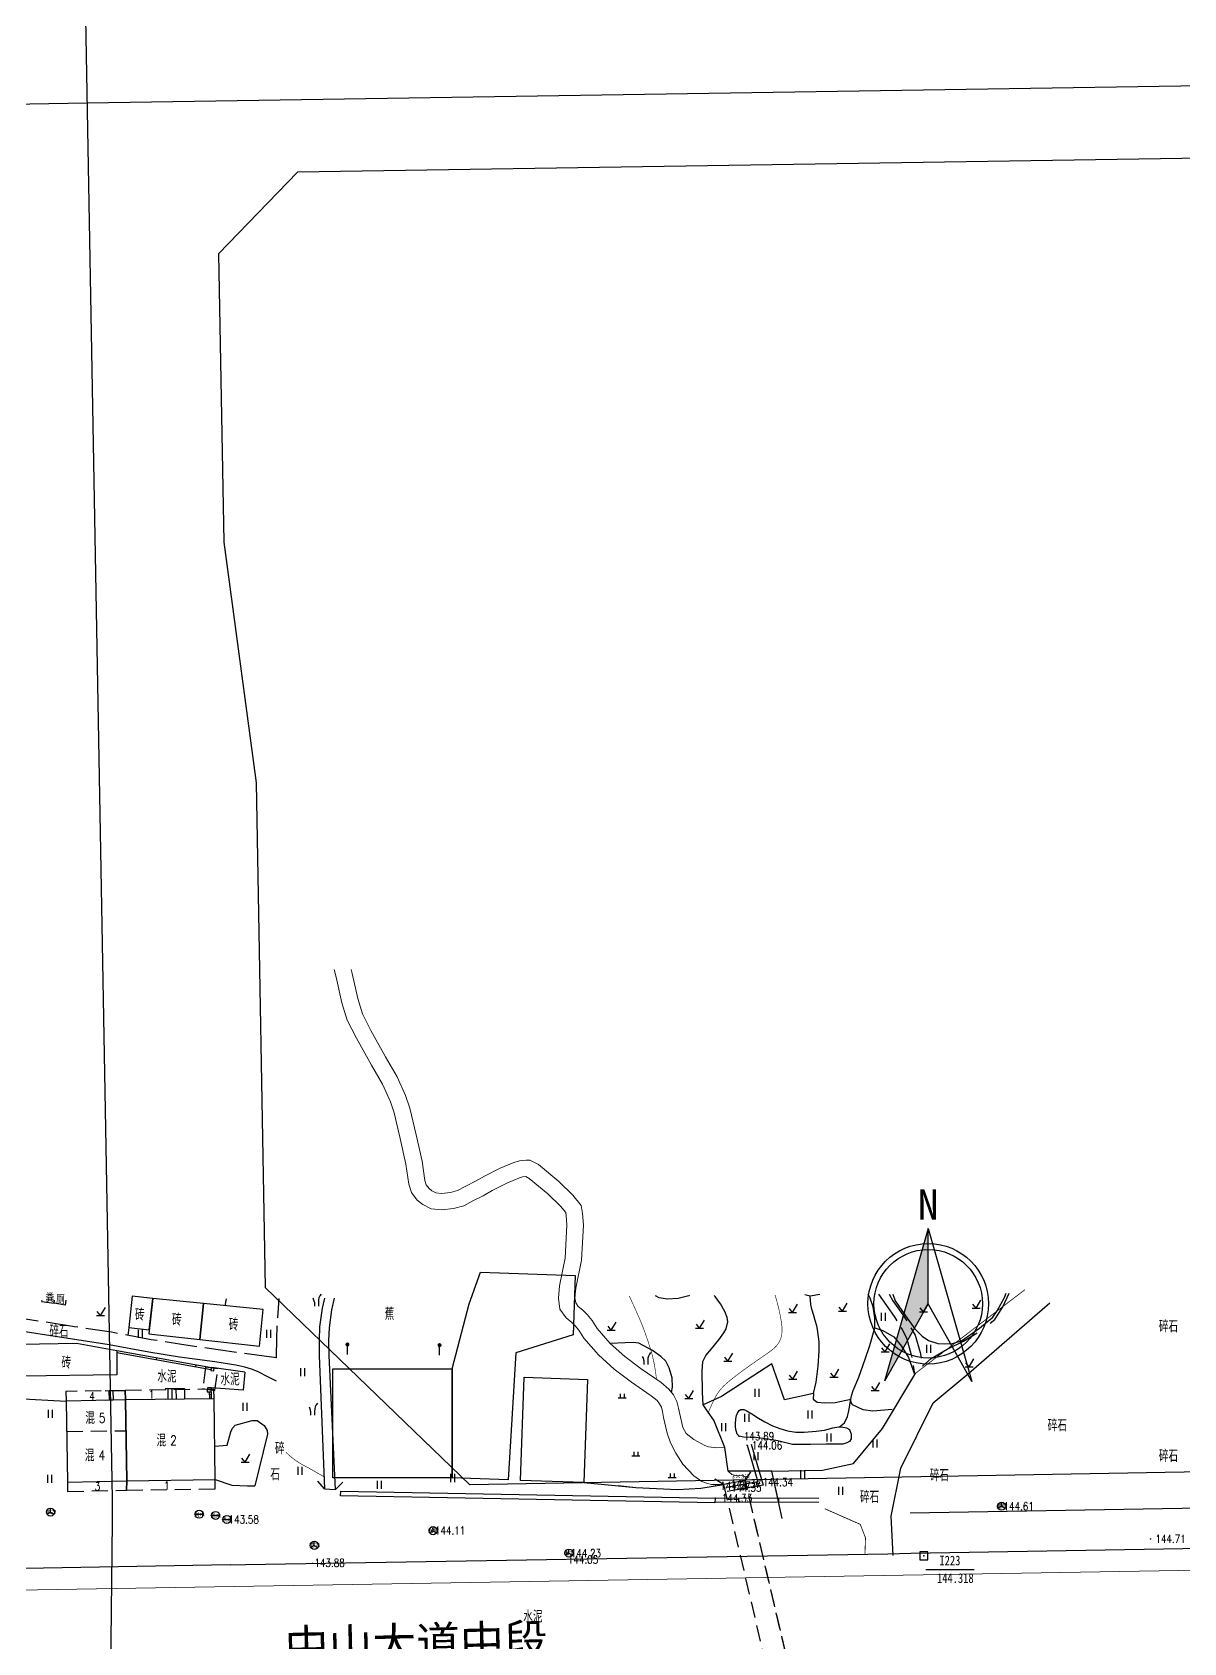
# Model space of a CAD drawing. Extents: x 529262 to 576451, y 2694391 to 2717535.
# Drawn here: x 565180.2 to 565323.6, y 2709668.8 to 2709869.2 of the extents above; entities that cross this region are included whole.
import ezdxf
from ezdxf.enums import TextEntityAlignment as Align
from ezdxf.xclip import XClip

# ---------------------------------------------------------------- set-up
doc = ezdxf.new("R2010")
doc.units = 0
doc.header["$XCLIPFRAME"] = 0
for name, pattern in [('X2', [10, 8, -2]), ('X3', [5, 4, -1]), ('X5', [3, 2, -1])]:
    doc.linetypes.add(name, pattern=pattern)
for name, color, linetype in [('a红线图', 1, 'Continuous'), ('COMPONENT', 8, 'Continuous'), ('DGX', 8, 'Continuous'), ('DLDW', 8, 'Continuous'), ('DLSS', 4, 'Continuous'), ('DMTZ', 8, 'Continuous'), ('GCD', 8, 'Continuous'), ('GXYZ', 8, 'Continuous'), ('JMD', 8, 'Continuous'), ('KZD', 8, 'Continuous'), ('PP-COM', 7, 'Continuous'), ('RD-中线', 40, 'Continuous'), ('RD-红线', 7, 'Continuous'), ('RD-路名', 7, 'Continuous'), ('ZBTZ', 8, 'Continuous'), ('ZJ', 7, 'Continuous'), ('路名', 7, 'Continuous')]:
    doc.layers.add(name, color=color, linetype=linetype)
doc.layers.add('SXSS', color=5, linetype='Continuous', lineweight=0)
doc.styles.add('HZ', font='rs.shx', dxfattribs={"width": 0.8, "bigfont": 'hztxt.shx'})
doc.styles.get("Standard").update_dxf_attribs({"font": '', "height": 2.5, "bigfont": 'smfs.shx'})
doc.styles.add('宋体', font='', dxfattribs={"width": 0.75})
doc.styles.add('等线体', font='simhei.ttf')
doc.styles.add('黑体', font='simhei.ttf')
doc.styles.get('Standard').set_extended_font_data('FangSong_GB2312')
doc.styles.get('宋体').set_extended_font_data('SimSun')
doc.linetypes.add('10421', pattern='A,2,[150,AAA.SHX,S=0.5,R=0,X=0,Y=0.5],1e-11', length=2)
doc.linetypes.add('10422', pattern='A,0.75,[150,AAA.SHX,S=0.5,R=0,X=0,Y=0.5],1.5,[177,AAA.SHX,S=1,R=0,X=0,Y=0.4],0.75', length=3)
doc.linetypes.add('1161', pattern='A,0,[149,AAA.SHX,S=0.15,R=0,X=0,Y=0],-1.6', length=1.6)

# ---------------------------------------------------------------- blocks, each defined once
blk = doc.blocks.new('Compass1')
for p, q in [((0, 12.5), (-7.25, -12.86)), ((0, 0), (0, 12.5)), ((0, 0), (-7.25, -12.86))]:
    blk.add_line(p, q)
at = {"color": 2}
for p, q in [((0, 12.5), (7.26, -12.9)), ((7.26, -12.9), (0, 0))]:
    blk.add_line(p, q, dxfattribs=at)
at = {"color": 3}
blk.add_circle((0, 0), 10, dxfattribs=at)
at = {"color": 2}
blk.add_circle((0, 0), 9, dxfattribs=at)
blk.add_solid([(-7.25, -12.86), (0, 12.5), (0, 0)], dxfattribs=at)
at = {"color": 3}
blk.add_text('N', height=5, dxfattribs=at).set_placement((-0.01, 13.97), align=Align.CENTER)
blk = doc.blocks.new('A$C19FD0107')
at = {"layer": 'RD-中线', "color": 8, "flags": 128}
blk.add_lwpolyline([(-5762.64, 14682.49), (-5762.64, 14832.98, 0.093166), (-5776.29, 14905.6), (-5791.17, 14943.77, -0.089115), (-5804.79, 15013.17), (-5808.36, 15235.17, -0.006763), (-5808.37, 15237.88), (-5807.76, 15293.23, 0.007241), (-5807.77, 15296.13), (-5817.04, 15811.91)], format="xyb", dxfattribs=at)
at = {"layer": 'RD-中线', "color": 8}
blk.add_lwpolyline([(-5541.36, 15473.92), (-5810.89, 15469.75)], dxfattribs=at)
at = {"layer": 'RD-中线', "color": 8, "flags": 128}
blk.add_lwpolyline([(-5810.89, 15469.73), (-5958.71, 15467.19)], dxfattribs=at)
at = {"layer": 'RD-红线', "color": 8, "linetype": 'Continuous'}
blk.add_line((-5793.9, 15415.11), (-5789.87, 15385.18), dxfattribs=at)
at = {"layer": 'RD-红线', "color": 8}
for points in [[(-5559.19, 15464.64), (-5784.71, 15461.15)], [(-5794.55, 15450.98), (-5784.71, 15461.15)], [(-5794.55, 15450.98), (-5793.9, 15415.11)]]:
    blk.add_lwpolyline(points, dxfattribs=at)
at = {"layer": 'RD-红线', "color": 8, "linetype": 'Continuous', "flags": 128}
for points in [[(-5789.87, 15385.18), (-5788.74, 15322.42)], [(-5575.41, 15301.16), (-5633.37, 15300.14), (-5667.36, 15299.55), (-5763.3, 15297.87)]]:
    blk.add_lwpolyline(points, dxfattribs=at)
at = {"layer": 'RD-红线', "color": 8, "linetype": 'Continuous'}
blk.add_lwpolyline([(-5788.74, 15322.42), (-5763.3, 15297.87, 0.41407)], format="xyb", dxfattribs=at)
blk = doc.blocks.new('GC200')
at = {"linetype": 'Continuous', "const_width": 0.2, "flags": 128}
blk.add_lwpolyline([(-0.1, 0, 1), (0.1, 0, 1)], format="xyb", close=True, dxfattribs=at)
blk = doc.blocks.new('gc121')
at = {"color": 8}
for p, q in [((-0.5, -1), (-0.5, 1)), ((0.5, -1), (0.5, 1))]:
    blk.add_line(p, q, dxfattribs=at)
blk = doc.blocks.new('gc246')
at = {"color": 8}
for p, q in [((-0.5, 1), (-0.5, 0)), ((0.5, 1), (0.5, 0))]:
    blk.add_line(p, q, dxfattribs=at)
for centre, radius, start, end in [((-2.94, 0.81), 2.45, 4.3743, 29.0242), ((3.4, 1.11), 2.91, 139.3312, 182.0887)]:
    blk.add_arc(centre, radius, start, end, dxfattribs=at)
blk = doc.blocks.new('gc123')
at = {"color": 8}
for p, q in [((-1, 0), (1, 0)), ((0, 0), (-0.8, 1)), ((0, 0), (1.2, 2))]:
    blk.add_line(p, q, dxfattribs=at)
blk = doc.blocks.new('gc119')
at = {"color": 8}
for p, q in [((-1, 0), (1, 0)), ((-0.5, 1), (-0.5, 0)), ((0.5, 1), (0.5, 0))]:
    blk.add_line(p, q, dxfattribs=at)
blk = doc.blocks.new('gc165')
at = {"color": 8}
blk.add_line((0, 0), (0, 2), dxfattribs=at)
at = {"color": 8, "const_width": 0.5}
blk.add_lwpolyline([(-0.25, 2.5, 1), (0.25, 2.5, 1)], format="xyb", close=True, dxfattribs=at)
blk = doc.blocks.new('gc115')
at = {"color": 8}
blk.add_lwpolyline([(-1, -1), (1, -1), (1, 1), (-1, 1)], close=True, dxfattribs=at)
blk.add_point((0, 0), dxfattribs=at)
blk = doc.blocks.new('gcbj0101')
blk.add_line((-1, 0), (1, 0))
blk.add_circle((0, 0), 1)
blk = doc.blocks.new('gcbj0107')
for q in [(-0.87, -0.5), (0, 1), (0.87, -0.5)]:
    blk.add_line((0, 0), q)
blk.add_circle((0, 0), 1)

msp = doc.modelspace()

# ---------------------------------------------------------------- linework, layer by layer
at = {"layer": 'a红线图', "color": 8, "linetype": 'Continuous', "lineweight": 0, "flags": 128}
msp.add_lwpolyline([(564727.349, 2709667.84), (566620.304, 2709699.43)], dxfattribs=at)
msp.add_lwpolyline([(564727.349, 2709667.84), (566620.304, 2709699.43)], dxfattribs=at)
at = {"layer": 'DGX', "color": 252, "linetype": 'Continuous', "const_width": 0.075, "elevation": 142, "flags": 128}
msp.add_lwpolyline([(565272.704, 2709712.077), (565272.711, 2709712.053), (565272.804, 2709711.734), (565272.893, 2709711.416), (565272.979, 2709711.101), (565273.061, 2709710.788), (565273.139, 2709710.477), (565273.212, 2709710.171), (565273.278, 2709709.869), (565273.339, 2709709.571), (565273.395, 2709709.277), (565273.445, 2709708.988), (565273.489, 2709708.703), (565273.527, 2709708.421), (565273.556, 2709708.149), (565273.572, 2709707.889), (565273.575, 2709707.642), (565273.564, 2709707.409), (565273.541, 2709707.188), (565273.504, 2709706.98), (565273.454, 2709706.784), (565273.392, 2709706.602), (565273.318, 2709706.43), (565273.237, 2709706.267), (565273.148, 2709706.111), (565273.051, 2709705.964), (565272.947, 2709705.825), (565272.835, 2709705.694), (565272.714, 2709705.571), (565272.586, 2709705.456), (565272.449, 2709705.343), (565272.298, 2709705.223), (565272.136, 2709705.098), (565271.961, 2709704.968), (565271.774, 2709704.831), (565271.575, 2709704.689), (565271.364, 2709704.542), (565271.14, 2709704.388), (565270.908, 2709704.23), (565270.672, 2709704.067), (565270.431, 2709703.901), (565270.186, 2709703.73), (565269.937, 2709703.555), (565269.683, 2709703.377), (565269.424, 2709703.194), (565269.162, 2709703.007), (565268.896, 2709702.816), (565268.63, 2709702.621), (565268.364, 2709702.423), (565268.097, 2709702.222), (565267.829, 2709702.017), (565267.56, 2709701.808), (565267.291, 2709701.596), (565267.021, 2709701.38), (565266.76, 2709701.163), (565266.517, 2709700.945), (565266.291, 2709700.728), (565266.084, 2709700.51), (565265.895, 2709700.292), (565265.723, 2709700.074), (565265.57, 2709699.856), (565265.435, 2709699.638), (565265.308, 2709699.413), (565265.18, 2709699.174), (565265.052, 2709698.922), (565264.923, 2709698.656), (565264.793, 2709698.376), (565264.663, 2709698.083), (565264.532, 2709697.776), (565264.4, 2709697.456)], dxfattribs=at)
at = {"layer": 'DGX', "color": 252, "linetype": 'Continuous', "const_width": 0.075, "elevation": 141}
msp.add_lwpolyline([(565257.946, 2709701.573), (565257.886, 2709702.082), (565257.818, 2709702.574), (565257.743, 2709703.049), (565257.661, 2709703.508), (565257.571, 2709703.949), (565257.473, 2709704.373), (565257.369, 2709704.78), (565257.256, 2709705.17), (565257.138, 2709705.551), (565257.016, 2709705.932), (565256.891, 2709706.314), (565256.761, 2709706.696), (565256.628, 2709707.078), (565256.491, 2709707.46), (565256.35, 2709707.842), (565256.205, 2709708.224), (565256.031, 2709708.659), (565255.802, 2709709.198), (565255.519, 2709709.843), (565255.18, 2709710.592), (565254.787, 2709711.447), (565254.555, 2709711.943)], dxfattribs=at)
at = {"layer": 'DGX', "color": 252, "linetype": 'Continuous', "const_width": 0.075, "flags": 128}
msp.add_lwpolyline([(565216.561, 2709689.453), (565216.164, 2709689.686), (565215.786, 2709689.905), (565215.427, 2709690.111), (565215.088, 2709690.303), (565214.767, 2709690.482), (565214.466, 2709690.647), (565214.184, 2709690.799), (565213.92, 2709690.937), (565213.666, 2709691.077), (565213.409, 2709691.233), (565213.15, 2709691.405), (565212.889, 2709691.593), (565212.627, 2709691.798), (565212.362, 2709692.019), (565212.095, 2709692.257), (565211.826, 2709692.51)], dxfattribs=at)
at = {"layer": 'DLDW', "color": 252, "linetype": 'Continuous', "elevation": 142.421, "flags": 128}
msp.add_lwpolyline([(565181.445, 2709711.406), (565181.418, 2709711.249), (565182.978, 2709711.052), (565183.027, 2709711.418)], dxfattribs=at)
at = {"layer": 'DLDW', "color": 252, "linetype": 'Continuous', "flags": 128}
msp.add_lwpolyline([(565184.424, 2709711.428), (565184.343, 2709710.821), (565182.978, 2709711.052), (565183.027, 2709711.418)], dxfattribs=at)
at = {"layer": 'DLSS', "linetype": 'Continuous'}
for p, q in [((565269.005, 2709688.996), (565269.68, 2709690.083)), ((565269.005, 2709688.996), (565269.68, 2709690.083)), ((565269.005, 2709688.996), (565269.68, 2709690.083)), ((565216.62, 2709687.949), (565215.798, 2709688.931)), ((565217.983, 2709687.886), (565218.885, 2709688.793)), ((565266.288, 2709688.486), (565265.2, 2709689.16)), ((565266.288, 2709688.486), (565265.2, 2709689.16)), ((565266.288, 2709688.486), (565265.2, 2709689.16)), ((565269.005, 2709688.996), (565266.288, 2709688.486)), ((565269.005, 2709688.996), (565266.288, 2709688.486)), ((565269.005, 2709688.996), (565266.288, 2709688.486)), ((565216.62, 2709687.949), (565217.983, 2709687.886))]:
    msp.add_line(p, q, dxfattribs=at)
at = {"layer": 'DLSS', "linetype": 'X5'}
for p, q in [((565266.288, 2709688.486), (565280.803, 2709626.683)), ((565266.288, 2709688.486), (565280.803, 2709626.683)), ((565283.56, 2709626.769), (565269.005, 2709688.996)), ((565283.56, 2709626.769), (565269.005, 2709688.996))]:
    msp.add_line(p, q, dxfattribs=at)
at = {"layer": 'DLSS', "linetype": 'X3', "flags": 128}
for points in [[(565285.589, 2709712.171), (565286.557, 2709710.784), (565287.61, 2709709.264), (565288.518, 2709707.777), (565289.064, 2709706.751), (565289.648, 2709704.649), (565290.068, 2709702.242)], [(565286.899, 2709712.181), (565287.377, 2709711.353), (565288.609, 2709709.596), (565289.481, 2709708.249), (565290.125, 2709707.088), (565290.778, 2709704.904), (565291.072, 2709703.222)]]:
    msp.add_lwpolyline(points, dxfattribs=at)
at = {"layer": 'DLSS', "linetype": 'Continuous', "const_width": 0.1, "flags": 128}
for points in [[(565290.21, 2709702.349), (565303.791, 2709712.723)], [(565278.901, 2709685.478), (565283.308, 2709683.538), (565283.961, 2709681.858), (565283.891, 2709679.804)]]:
    msp.add_lwpolyline(points, dxfattribs=at)
at = {"layer": 'DLSS', "linetype": 'X2', "flags": 128}
msp.add_lwpolyline([(565291.072, 2709703.222), (565292.131, 2709704.154), (565294.126, 2709705.318), (565296.157, 2709706.317), (565298.118, 2709707.536), (565300.047, 2709709.024), (565301.051, 2709710.582), (565301.861, 2709712.291)], dxfattribs=at)
at = {"layer": 'DLSS', "linetype": 'X3', "elevation": 143.802, "flags": 128}
for points in [[(565210.634, 2709704.249), (565203.404, 2709705.255), (565198.816, 2709705.908), (565195.034, 2709706.512), (565190.098, 2709707.429), (565185.517, 2709708.122), (565176.292, 2709709.557), (565172.773, 2709710.012), (565169.913, 2709710.099)], [(565210.634, 2709704.249), (565210.634, 2709704.482), (565210.708, 2709706.563), (565210.738, 2709708.298), (565210.994, 2709711.623)]]:
    msp.add_lwpolyline(points, dxfattribs=at)
at = {"layer": 'DLSS', "linetype": 'Continuous', "flags": 128}
for points in [[(565287.424, 2709679.679), (565287.16, 2709684.548), (565288.368, 2709690.511), (565292.372, 2709698.67), (565296.828, 2709702.331), (565306.915, 2709711.097)], [(565204.887, 2709678.505), (565128.137, 2709677.153)]]:
    msp.add_lwpolyline(points, dxfattribs=at)
for points, elevation in [([(565210.634, 2709701.362), (565209.721, 2709701.816), (565208.275, 2709702.552), (565207.536, 2709702.851), (565206.716, 2709703.091), (565205.582, 2709703.346), (565202.966, 2709703.768), (565198.58, 2709704.349), (565194.766, 2709704.959), (565189.836, 2709705.875), (565185.278, 2709706.564), (565176.069, 2709707.996)], 143.802), ([(565289.513, 2709684.971), (565354.795, 2709686.093), (565364.885, 2709686.321)], 144.256), ([(565289.599, 2709679.972), (565354.895, 2709681.094), (565364.998, 2709681.322)], 144.256), ([(565206.771, 2709678.538), (565286.759, 2709679.875)], 143.802)]:
    msp.add_lwpolyline(points, dxfattribs=dict(at, elevation=elevation))
at = {"layer": 'DLSS', "linetype": 'X5', "flags": 128}
msp.add_lwpolyline([(565266.288, 2709688.486), (565280.803, 2709626.683), (565283.56, 2709626.769), (565269.005, 2709688.996)], close=True, dxfattribs=at)
msp.add_lwpolyline([(565266.288, 2709688.486), (565280.803, 2709626.683), (565283.56, 2709626.769), (565269.005, 2709688.996)], close=True, dxfattribs=at)
at = {"layer": 'DMTZ', "linetype": '10421', "flags": 128}
for points in [[(565278.271, 2709712.117), (565277.079, 2709711.93), (565276.408, 2709712.104)], [(565287.646, 2709711.335), (565288.93, 2709709.46), (565290.096, 2709707.848), (565291.026, 2709706.948), (565291.808, 2709706.417), (565292.968, 2709706.051), (565293.823, 2709706.002), (565294.77, 2709706.049), (565295.895, 2709706.355)], [(565280.735, 2709695.656), (565281.343, 2709696.165), (565281.716, 2709696.969), (565281.883, 2709697.66), (565282.131, 2709699.128)]]:
    msp.add_lwpolyline(points, dxfattribs=at)
for points, elevation in [([(565282.131, 2709699.115), (565282.131, 2709699.128), (565282.205, 2709699.517), (565282.412, 2709700.179), (565283.114, 2709701.84), (565283.937, 2709704.107), (565284.504, 2709705.808), (565285.121, 2709708.007), (565285.122, 2709709.251), (565284.925, 2709710.611), (565284.531, 2709711.668), (565284.276, 2709712.161)], 143.552), ([(565216.615, 2709711.665), (565216.354, 2709710.424), (565216.021, 2709708.119), (565215.953, 2709706.448), (565215.974, 2709704.532), (565216.62, 2709687.949)], 141.411), ([(565217.983, 2709687.886), (565217.192, 2709704.562), (565217.171, 2709706.43), (565217.236, 2709708.007), (565217.554, 2709710.211), (565217.862, 2709711.674)], 141.411), ([(565265.095, 2709696.519), (565264.368, 2709697.498), (565263.741, 2709698.427), (565263.677, 2709699.984), (565263.647, 2709702.58), (565263.731, 2709703.806), (565264.104, 2709704.551), (565264.774, 2709705.384), (565265.69, 2709706.49), (565266.321, 2709707.363), (565266.617, 2709707.883), (565266.843, 2709708.749), (565266.742, 2709709.292), (565266.456, 2709710.01), (565265.911, 2709710.984), (565265.235, 2709711.89), (565265.115, 2709712.021)], 141.63)]:
    msp.add_lwpolyline(points, dxfattribs=dict(at, elevation=elevation))
at = {"layer": 'DMTZ', "linetype": '10422', "flags": 128}
for points in [[(565295.895, 2709706.355), (565298.144, 2709707.965), (565299.816, 2709709.309), (565300.361, 2709710.108), (565301.269, 2709711.743), (565301.489, 2709712.288)], [(565272.318, 2709690.152), (565278.622, 2709690.286), (565282.471, 2709691.11), (565286.066, 2709695.466), (565290.206, 2709702.38)], [(565190.289, 2709700.208), (565191.828, 2709700.204), (565191.86, 2709699.016)], [(565198.123, 2709700.433), (565199.178, 2709700.459), (565199.197, 2709699.121)], [(565273.052, 2709686.777), (565272.318, 2709690.152), (565266.863, 2709690.139), (565266.465, 2709693.092), (565265.095, 2709696.519)], [(565273.602, 2709684.25), (565272.318, 2709690.152), (565266.863, 2709690.139), (565266.465, 2709693.092), (565265.095, 2709696.519)]]:
    msp.add_lwpolyline(points, dxfattribs=at)
at = {"layer": 'DMTZ', "linetype": '10422', "elevation": 142.936, "flags": 128}
msp.add_lwpolyline([(565277.501, 2709699.833), (565277.813, 2709701.217), (565278.05, 2709703.229), (565278.181, 2709705.109), (565278.202, 2709706.249), (565277.994, 2709707.782), (565277.903, 2709708.224), (565277.686, 2709708.917), (565277.535, 2709709.502), (565277.28, 2709710.304), (565277.157, 2709710.897), (565277.079, 2709711.93)], dxfattribs=at)
at = {"layer": 'DMTZ', "linetype": '10421', "elevation": 143.885, "flags": 128}
msp.add_lwpolyline([(565268.225, 2709694.494), (565267.988, 2709694.766), (565267.851, 2709695.157), (565267.792, 2709695.631), (565267.781, 2709696.057), (565267.819, 2709696.65), (565267.894, 2709697.065), (565268.014, 2709697.382), (565268.226, 2709697.699), (565268.429, 2709697.822), (565268.593, 2709697.836), (565268.831, 2709697.81), (565269.105, 2709697.701), (565269.813, 2709697.299), (565270.637, 2709696.734), (565271.44, 2709696.298), (565272.371, 2709695.804), (565273.3, 2709695.449), (565274.267, 2709695.183), (565275.274, 2709695.013), (565276.308, 2709695.013), (565277.823, 2709695.15), (565278.858, 2709695.253), (565279.907, 2709695.556), (565280.632, 2709695.661), (565281.12, 2709695.635), (565281.581, 2709695.556), (565281.955, 2709695.338), (565281.955, 2709695.338), (565282.157, 2709694.778), (565282.171, 2709694.179), (565281.95, 2709693.858), (565281.644, 2709693.665), (565281.159, 2709693.501), (565280.581, 2709693.497), (565279.074, 2709693.497), (565277.098, 2709693.471), (565274.884, 2709693.465), (565273.069, 2709693.913), (565271.763, 2709694.154), (565270.312, 2709694.335), (565268.775, 2709694.385)], close=True, dxfattribs=at)
msp.add_lwpolyline([(565268.225, 2709694.494), (565267.988, 2709694.766), (565267.851, 2709695.157), (565267.792, 2709695.631), (565267.781, 2709696.057), (565267.819, 2709696.65), (565267.894, 2709697.065), (565268.014, 2709697.382), (565268.226, 2709697.699), (565268.429, 2709697.822), (565268.593, 2709697.836), (565268.831, 2709697.81), (565269.105, 2709697.701), (565269.813, 2709697.299), (565270.637, 2709696.734), (565271.44, 2709696.298), (565272.371, 2709695.804), (565273.3, 2709695.449), (565274.267, 2709695.183), (565275.274, 2709695.013), (565276.308, 2709695.013), (565277.823, 2709695.15), (565278.858, 2709695.253), (565279.907, 2709695.556), (565280.632, 2709695.661), (565281.12, 2709695.635), (565281.581, 2709695.556), (565281.955, 2709695.338), (565281.955, 2709695.338), (565282.157, 2709694.778), (565282.171, 2709694.179), (565281.95, 2709693.858), (565281.644, 2709693.665), (565281.159, 2709693.501), (565280.581, 2709693.497), (565279.074, 2709693.497), (565277.098, 2709693.471), (565274.884, 2709693.465), (565273.069, 2709693.913), (565271.763, 2709694.154), (565270.312, 2709694.335), (565268.775, 2709694.385)], close=True, dxfattribs=at)
at = {"layer": 'DMTZ', "linetype": '10422', "flags": 128}
msp.add_lwpolyline([(565265.245, 2709686.808), (565265.196, 2709686.197), (565218.626, 2709687.073), (565218.675, 2709687.684)], close=True, dxfattribs=at)
msp.add_lwpolyline([(565265.245, 2709686.808), (565265.196, 2709686.197), (565218.626, 2709687.073), (565218.675, 2709687.684)], close=True, dxfattribs=at)
at = {"layer": 'JMD', "linetype": 'Continuous'}
for p, q in [((565195.7, 2709704.282), (565195.657, 2709704.046)), ((565200.62, 2709703.393), (565200.578, 2709703.157)), ((565189.307, 2709700.162), (565190.289, 2709700.208)), ((565189.789, 2709700.185), (565189.814, 2709698.974)), ((565190.289, 2709700.208), (565190.314, 2709698.984)), ((565196.783, 2709700.439), (565198.123, 2709700.433)), ((565197.123, 2709700.438), (565197.142, 2709699.092)), ((565197.623, 2709700.435), (565197.642, 2709699.099)), ((565198.123, 2709700.433), (565198.142, 2709699.106)), ((565190.314, 2709698.984), (565189.331, 2709698.964)), ((565198.142, 2709699.106), (565196.802, 2709699.087)), ((565202.527, 2709699.674, 142.523), (565202.288, 2709699.671, 142.523)), ((565270.334, 2709688.775), (565270.421, 2709688.283)), ((565268.14, 2709686.796), (565268.138, 2709686.296)), ((565273.14, 2709686.776), (565273.138, 2709686.276))]:
    msp.add_line(p, q, dxfattribs=at)
at = {"layer": 'JMD', "linetype": 'Continuous', "flags": 128}
for points in [[(565232.532, 2709689.317), (565232.532, 2709702.871), (565234.612, 2709710.981), (565236.053, 2709714.902), (565247.827, 2709714.48), (565247.563, 2709707.107), (565240.437, 2709704.86), (565239.478, 2709689.068)], [(565194.813, 2709707.74), (565195.25, 2709711.64), (565192.695, 2709711.914), (565192.249, 2709708.019)], [(565195.25, 2709711.64), (565194.756, 2709707.231), (565201.109, 2709706.554), (565201.569, 2709711.01)], [(565208.988, 2709710.257), (565201.569, 2709711.01), (565201.109, 2709706.554), (565208.531, 2709705.723)], [(565185.754, 2709706.064), (565190.78, 2709705.171), (565190.764, 2709702.123), (565179.053, 2709701.957), (565178.855, 2709705.943)], [(565202.857, 2709702.632), (565202.909, 2709702.993), (565202.548, 2709703.045), (565202.496, 2709702.684)], [(565202.523, 2709700.011), (565202.553, 2709700.507), (565202.057, 2709700.537), (565202.027, 2709700.041)], [(565184.462, 2709698.865), (565184.629, 2709688.801), (565192.004, 2709688.937), (565191.86, 2709699.016)], [(565191.86, 2709699.016), (565192.004, 2709688.937), (565203.013, 2709689.125), (565202.872, 2709699.174)]]:
    msp.add_lwpolyline(points, close=True, dxfattribs=at)
for points in [[(565190.778, 2709704.927), (565202.513, 2709702.807)], [(565190.78, 2709705.171), (565202.548, 2709703.045)], [(565269.237, 2709693.386), (565270.571, 2709688.817), (565266.652, 2709688.128)], [(565269.717, 2709693.526), (565271.207, 2709688.421), (565266.739, 2709687.636)], [(565278.138, 2709686.256), (565265.243, 2709686.308)], [(565278.14, 2709686.756), (565265.245, 2709686.808)]]:
    msp.add_lwpolyline(points, dxfattribs=at)
at = {"layer": 'JMD', "linetype": 'X5', "elevation": -853.978}
msp.add_lwpolyline([(565202.979, 2709700.206), (565203.357, 2709702.87), (565201.825, 2709703.087), (565201.447, 2709700.423)], close=True, dxfattribs=at)
at = {"layer": 'JMD', "linetype": 'Continuous'}
for points in [[(565217.649, 2709702.871), (565232.532, 2709702.871), (565232.532, 2709689.317), (565217.649, 2709689.317)], [(565241.473, 2709701.852), (565249.351, 2709701.569), (565248.89, 2709688.73), (565241.012, 2709689.013)]]:
    msp.add_lwpolyline(points, close=True, dxfattribs=at)
at = {"layer": 'JMD', "linetype": 'X5'}
for points, elevation in [([(565191.86, 2709699.016), (565191.828, 2709700.204), (565184.429, 2709700.079), (565184.462, 2709698.865)], 144.537), ([(565202.872, 2709699.174), (565202.855, 2709700.362), (565191.828, 2709700.204), (565191.86, 2709699.016)], 143.712), ([(565184.629, 2709688.801), (565184.653, 2709687.633), (565191.999, 2709687.787), (565192.004, 2709688.937)], 143.37), ([(565192.004, 2709688.937), (565191.999, 2709687.787), (565203.012, 2709687.955), (565203.013, 2709689.125)], 144.081)]:
    msp.add_lwpolyline(points, dxfattribs=dict(at, elevation=elevation))
at = {"layer": 'JMD', "linetype": 'Continuous', "elevation": 142.523, "flags": 128}
for points in [[(565202.282, 2709700.026), (565202.295, 2709699.166)], [(565202.523, 2709700.011), (565202.535, 2709699.169)]]:
    msp.add_lwpolyline(points, dxfattribs=at)
at = {"layer": 'JMD', "linetype": 'X5'}
msp.add_lwpolyline([(565184.524, 2709695.085), (565191.914, 2709695.187)], dxfattribs=at)
at = {"layer": 'KZD', "linetype": 'Continuous'}
msp.add_line((565291.468, 2709677.933), (565297.468, 2709677.933), dxfattribs=at)
at = {"layer": 'SXSS', "color": 8, "linetype": 'Continuous', "flags": 128}
for points, elevation in [([(565266.288, 2709688.486), (565264.804, 2709688.509), (565264.174, 2709688.643), (565263.588, 2709688.859), (565262.596, 2709689.555), (565261.224, 2709691.012), (565260.358, 2709692.384), (565259.682, 2709693.671), (565259.281, 2709694.884), (565258.833, 2709696.816), (565258.684, 2709697.565), (565258.549, 2709698.11), (565258.321, 2709698.55), (565258.018, 2709698.936), (565257.279, 2709699.547), (565254.846, 2709701.234), (565252.693, 2709702.849), (565250.73, 2709704.618), (565248.917, 2709706.685), (565248.285, 2709707.709), (565247.836, 2709708.238), (565247.41, 2709708.641), (565246.702, 2709709.226), (565245.929, 2709710.327), (565245.745, 2709711.695), (565245.873, 2709713.223), (565246.591, 2709716.667), (565246.794, 2709720.742), (565246.718, 2709721.943), (565246.643, 2709722.317), (565246.006, 2709723.127), (565244.409, 2709724.651), (565242.113, 2709726.575), (565241.674, 2709726.796), (565241.287, 2709726.765), (565240.912, 2709726.647), (565239.329, 2709725.98), (565237.512, 2709725.063), (565236.367, 2709724.414), (565235.096, 2709723.77), (565233.948, 2709723.153), (565232.697, 2709722.826), (565231.212, 2709722.661), (565229.905, 2709722.799), (565228.876, 2709723.316), (565228.16, 2709723.889), (565227.443, 2709724.827), (565227.128, 2709725.862), (565226.75, 2709728.357), (565226.049, 2709731.552), (565225.292, 2709734.731), (565224.818, 2709736.117), (565223.828, 2709738.298), (565222.456, 2709740.685), (565220.589, 2709744.017), (565219.453, 2709746.274), (565218.795, 2709748.418), (565218.068, 2709751.601), (565217.826, 2709752.568)], 142.59), ([(565266.288, 2709688.486), (565264.804, 2709688.509), (565264.174, 2709688.643), (565263.588, 2709688.859), (565262.596, 2709689.555), (565261.224, 2709691.012), (565260.358, 2709692.384), (565259.682, 2709693.671), (565259.281, 2709694.884), (565258.833, 2709696.816), (565258.684, 2709697.565), (565258.549, 2709698.11), (565258.321, 2709698.55), (565258.018, 2709698.936), (565257.279, 2709699.547), (565254.846, 2709701.234), (565252.693, 2709702.849), (565250.73, 2709704.618), (565248.917, 2709706.685), (565248.285, 2709707.709), (565247.836, 2709708.238), (565247.41, 2709708.641), (565246.702, 2709709.226), (565245.929, 2709710.327), (565245.745, 2709711.695), (565245.873, 2709713.223), (565246.591, 2709716.667), (565246.794, 2709720.742), (565246.718, 2709721.943), (565246.643, 2709722.317), (565246.006, 2709723.127), (565244.409, 2709724.651), (565242.113, 2709726.575), (565241.674, 2709726.796), (565241.287, 2709726.765), (565240.912, 2709726.647), (565239.329, 2709725.98), (565237.512, 2709725.063), (565236.367, 2709724.414), (565235.096, 2709723.77), (565233.948, 2709723.153), (565232.697, 2709722.826), (565231.212, 2709722.661), (565229.905, 2709722.799), (565228.876, 2709723.316), (565228.16, 2709723.889), (565227.443, 2709724.827), (565227.128, 2709725.862), (565226.75, 2709728.357), (565226.049, 2709731.552), (565225.292, 2709734.731), (565224.818, 2709736.117), (565223.828, 2709738.298), (565222.456, 2709740.685), (565220.589, 2709744.017), (565219.453, 2709746.274), (565218.795, 2709748.418), (565218.068, 2709751.601), (565217.826, 2709752.568)], 142.59), ([(565266.465, 2709693.092), (565265.455, 2709693.056), (565264.404, 2709693.192), (565263.948, 2709693.329), (565262.574, 2709694.09), (565261.624, 2709694.838), (565261.211, 2709695.609), (565260.832, 2709697.247), (565260.68, 2709698.01), (565260.476, 2709698.837), (565260.047, 2709699.662), (565259.49, 2709700.371), (565258.516, 2709701.177), (565256.043, 2709702.893), (565253.993, 2709704.43), (565252.188, 2709706.056), (565250.567, 2709707.905), (565249.943, 2709708.915), (565249.322, 2709709.646), (565248.765, 2709710.173), (565248.217, 2709710.626), (565247.889, 2709711.094), (565247.801, 2709711.747), (565247.9, 2709712.928), (565248.625, 2709716.406), (565248.842, 2709720.756), (565248.75, 2709722.21), (565248.552, 2709723.197), (565247.523, 2709724.506), (565245.772, 2709726.176), (565243.244, 2709728.294), (565242.188, 2709728.827), (565241.712, 2709728.851), (565240.892, 2709728.784), (565240.208, 2709728.569), (565238.47, 2709727.836), (565236.547, 2709726.866), (565235.401, 2709726.216), (565234.15, 2709725.583), (565233.194, 2709725.069), (565232.324, 2709724.841), (565231.206, 2709724.718), (565230.49, 2709724.793), (565230.49, 2709724.793), (565229.985, 2709725.046), (565229.632, 2709725.328), (565229.292, 2709725.775), (565229.127, 2709726.315), (565228.761, 2709728.73), (565228.042, 2709732.008), (565227.258, 2709735.3), (565226.72, 2709736.871), (565225.649, 2709739.232), (565224.234, 2709741.694), (565222.395, 2709744.976), (565221.357, 2709747.039), (565220.771, 2709748.946), (565220.056, 2709752.077), (565219.933, 2709752.568)], 142.59), ([(565266.288, 2709688.486), (565264.804, 2709688.509), (565264.174, 2709688.643), (565263.588, 2709688.859), (565262.596, 2709689.555), (565261.224, 2709691.012), (565260.358, 2709692.384), (565259.682, 2709693.671), (565259.281, 2709694.884), (565258.833, 2709696.816), (565258.684, 2709697.565), (565258.549, 2709698.11), (565258.321, 2709698.55), (565258.018, 2709698.936), (565257.279, 2709699.547), (565254.846, 2709701.234), (565252.693, 2709702.849), (565250.73, 2709704.618), (565248.917, 2709706.685), (565248.285, 2709707.709), (565247.836, 2709708.238), (565247.41, 2709708.641), (565246.702, 2709709.226), (565245.929, 2709710.327), (565245.745, 2709711.695), (565245.76, 2709711.879)], 142.59), ([(565266.465, 2709693.092), (565265.455, 2709693.056), (565264.404, 2709693.192), (565263.948, 2709693.329), (565262.574, 2709694.09), (565261.624, 2709694.838), (565261.211, 2709695.609), (565260.832, 2709697.247), (565260.68, 2709698.01), (565260.476, 2709698.837), (565260.047, 2709699.662), (565259.49, 2709700.371), (565258.516, 2709701.177), (565256.043, 2709702.893), (565253.993, 2709704.43), (565252.188, 2709706.056), (565250.567, 2709707.905), (565249.943, 2709708.915), (565249.322, 2709709.646), (565248.765, 2709710.173), (565248.217, 2709710.626), (565247.889, 2709711.094), (565247.801, 2709711.747), (565247.813, 2709711.894)], 142.59), ([(565269.005, 2709688.996), (565269.04, 2709689.221), (565268.986, 2709689.444), (565268.635, 2709689.605), (565267.956, 2709689.575), (565267.307, 2709689.745), (565266.863, 2709690.139)], 142.549), ([(565269.005, 2709688.996), (565269.04, 2709689.221), (565268.986, 2709689.444), (565268.635, 2709689.605), (565267.956, 2709689.575), (565267.307, 2709689.745), (565266.863, 2709690.139)], 142.549), ([(565269.005, 2709688.996), (565269.04, 2709689.221), (565268.986, 2709689.444), (565268.635, 2709689.605), (565267.956, 2709689.575), (565267.307, 2709689.745), (565266.863, 2709690.139)], 142.549)]:
    msp.add_lwpolyline(points, dxfattribs=dict(at, elevation=elevation))
at = {"layer": 'ZBTZ', "linetype": '1161', "flags": 128}
for points, elevation in [([(565287.353, 2709712.184), (565287.646, 2709711.335)], 143.945), ([(565192.249, 2709708.019), (565192.14, 2709707.05)], 142.533), ([(565285.121, 2709708.007), (565286.135, 2709707.648), (565287.474, 2709706.863), (565288.436, 2709705.725), (565289.324, 2709704.291), (565290.068, 2709702.242)], 143.694), ([(565277.501, 2709699.833), (565277.459, 2709699.123), (565277.938, 2709698.74), (565278.896, 2709698.644), (565280.189, 2709698.716), (565282.131, 2709699.128)], 142.608), ([(565287.3, 2709697.838), (565284.883, 2709697.636), (565283.672, 2709697.801), (565282.332, 2709698.425), (565282.136, 2709698.785), (565282.128, 2709699.115)], 143.552), ([(565248.89, 2709688.73), (565255.386, 2709688.13), (565257.936, 2709688.005), (565260.58, 2709687.881), (565263.482, 2709688.046), (565266.288, 2709688.486)], 142.15), ([(565253.165, 2709688.358), (565255.386, 2709688.13), (565257.936, 2709688.005), (565260.58, 2709687.881), (565263.482, 2709688.046), (565266.288, 2709688.486)], 142.15), ([(565253.165, 2709688.358), (565255.386, 2709688.13), (565257.936, 2709688.005), (565260.58, 2709687.881), (565263.482, 2709688.046), (565266.288, 2709688.486)], 142.15), ([(565286.759, 2709679.875), (565289.599, 2709679.972)], 144.262)]:
    msp.add_lwpolyline(points, dxfattribs=dict(at, elevation=elevation))
for points in [[(565204.367, 2709711.575), (565204.225, 2709710.74)], [(565259.817, 2709699.955), (565259.936, 2709700.593), (565259.893, 2709701.761), (565259.527, 2709703.022), (565259.109, 2709703.826), (565258.505, 2709704.407), (565257.461, 2709705.179), (565255.765, 2709706.067), (565255.076, 2709706.156), (565254.032, 2709706.11), (565252.188, 2709706.056)], [(565206.711, 2709702.477), (565206.483, 2709700.244), (565202.553, 2709700.507)], [(565206.711, 2709702.477), (565202.909, 2709702.993)], [(565277.501, 2709699.833), (565273.877, 2709699.01), (565272.312, 2709703.527), (565266.047, 2709699.442), (565263.741, 2709698.427)], [(565178.357, 2709699.179), (565184.462, 2709698.865)], [(565202.954, 2709693.275), (565204.49, 2709693.398), (565204.98, 2709695.06), (565205.158, 2709695.518), (565205.498, 2709695.876), (565207.63, 2709696.469), (565208.242, 2709696.478), (565209.132, 2709695.819), (565209.503, 2709695.222), (565209.519, 2709694.751), (565207.964, 2709688.33)], [(565203.013, 2709689.125), (565205.108, 2709688.413), (565207.046, 2709688.34), (565207.964, 2709688.33)], [(565204.887, 2709678.505), (565206.771, 2709678.538)]]:
    msp.add_lwpolyline(points, dxfattribs=at)
at = {"layer": 'ZBTZ', "linetype": 'Continuous', "flags": 128}
msp.add_lwpolyline([(565262.035, 2709711.998), (565261.967, 2709711.971), (565260.639, 2709711.628), (565259.291, 2709711.535), (565258.297, 2709711.728), (565257.833, 2709711.967)], dxfattribs=at)

# ---------------------------------------------------------------- block references
at = {"layer": 'COMPONENT', "linetype": 'Continuous', "xscale": 0.5, "yscale": 0.5}
for name, p in [('gcbj0107', (565300.91, 2709685.79)), ('gcbj0107', (565182.516, 2709685.069)), ('gcbj0101', (565201.024, 2709684.8)), ('gcbj0101', (565203.069, 2709684.656)), ('gcbj0101', (565204.475, 2709684.15)), ('gcbj0107', (565230.137, 2709682.753)), ('gcbj0107', (565215.356, 2709680.927)), ('gcbj0107', (565247.039, 2709679.96))]:
    msp.add_blockref(name, p, dxfattribs=at)
at = {"layer": 'GCD', "linetype": 'Continuous'}
ref = msp.add_blockref('GC200', (565268.225, 2709694.494, 143.885), dxfattribs=dict(at, xscale=0.5, yscale=0.5))
ref.add_attrib('height', '143.89', dxfattribs={"linetype": 'Continuous', "height": 1, "style": 'HZ', "width": 0.8}).set_placement((565268.825, 2709694.494, 143.885), align=Align.MIDDLE_LEFT)
at = {"layer": 'GCD', "color": 3, "linetype": 'Continuous'}
ref = msp.add_blockref('GC200', (565269.225, 2709693.37, 144.057), dxfattribs=dict(at, xscale=0.5, yscale=0.5, zscale=0.5))
ref.add_attrib('height', '144.06', dxfattribs={"linetype": 'Continuous', "height": 1, "style": 'HZ', "width": 0.8}).set_placement((565269.825, 2709693.37, 144.057), align=Align.MIDDLE_LEFT)
ref = msp.add_blockref('GC200', (565265.284, 2709688.341, 144.269), dxfattribs=dict(at, xscale=0.5, yscale=0.5, zscale=0.5))
ref.add_attrib('height', '144.27', dxfattribs={"linetype": 'Continuous', "height": 1, "style": 'HZ', "width": 0.8}).set_placement((565265.884, 2709688.341, 144.269), align=Align.MIDDLE_LEFT)
ref = msp.add_blockref('GC200', (565266.61, 2709688.568, 144.365), dxfattribs=dict(at, xscale=0.5, yscale=0.5, zscale=0.5))
ref.add_attrib('height', '144.37', dxfattribs={"linetype": 'Continuous', "height": 1, "style": 'HZ', "width": 0.8}).set_placement((565267.21, 2709688.568, 144.365), align=Align.MIDDLE_LEFT)
ref = msp.add_blockref('GC200', (565266.64, 2709688.112, 144.35), dxfattribs=dict(at, xscale=0.5, yscale=0.5, zscale=0.5))
ref.add_attrib('height', '144.35', dxfattribs={"linetype": 'Continuous', "height": 1, "style": 'HZ', "width": 0.8}).set_placement((565267.24, 2709688.112, 144.35), align=Align.MIDDLE_LEFT)
ref = msp.add_blockref('GC200', (565270.559, 2709688.801, 144.341), dxfattribs=dict(at, xscale=0.5, yscale=0.5, zscale=0.5))
ref.add_attrib('height', '144.34', dxfattribs={"linetype": 'Continuous', "height": 1, "style": 'HZ', "width": 0.8}).set_placement((565271.159, 2709688.801, 144.341), align=Align.MIDDLE_LEFT)
at = {"layer": 'GCD', "linetype": 'Continuous', "xscale": 0.5, "yscale": 0.5}
msp.add_blockref('GC200', (565265.245, 2709686.808, 144.327), dxfattribs=at)
at = {"layer": 'GCD', "linetype": 'Continuous'}
ref = msp.add_blockref('GC200', (565300.902, 2709685.791, 144.606), dxfattribs=dict(at, xscale=0.1999999999534339, yscale=0.1999999999534339, zscale=0.1999999999534339))
ref.add_attrib('height', '144.61', dxfattribs={"linetype": 'Continuous', "height": 1, "style": 'HZ', "width": 0.8}).set_placement((565301.142, 2709685.791, 144.606), align=Align.MIDDLE_LEFT)
ref = msp.add_blockref('GC200', (565300.902, 2709685.791, 144.606), dxfattribs=dict(at, xscale=0.1999999999534339, yscale=0.1999999999534339, zscale=0.1999999999534339))
ref.add_attrib('height', '144.61', dxfattribs={"linetype": 'Continuous', "height": 1, "style": 'HZ', "width": 0.8}).set_placement((565301.142, 2709685.791, 144.606), align=Align.MIDDLE_LEFT)
ref = msp.add_blockref('GC200', (565204.445, 2709684.157, 143.576), dxfattribs=dict(at, xscale=0.1999999999534339, yscale=0.1999999999534339, zscale=0.1999999999534339))
ref.add_attrib('height', '143.58', dxfattribs={"linetype": 'Continuous', "height": 1, "style": 'HZ', "width": 0.8}).set_placement((565204.685, 2709684.157, 143.576), align=Align.MIDDLE_LEFT)
ref = msp.add_blockref('GC200', (565204.445, 2709684.157, 143.576), dxfattribs=dict(at, xscale=0.1999999999534339, yscale=0.1999999999534339, zscale=0.1999999999534339))
ref.add_attrib('height', '143.58', dxfattribs={"linetype": 'Continuous', "height": 1, "style": 'HZ', "width": 0.8}).set_placement((565204.685, 2709684.157, 143.576), align=Align.MIDDLE_LEFT)
ref = msp.add_blockref('GC200', (565230.133, 2709682.762, 144.107), dxfattribs=dict(at, xscale=0.1999999999534339, yscale=0.1999999999534339, zscale=0.1999999999534339))
ref.add_attrib('height', '144.11', dxfattribs={"linetype": 'Continuous', "height": 1, "style": 'HZ', "width": 0.8}).set_placement((565230.373, 2709682.762, 144.107), align=Align.MIDDLE_LEFT)
ref = msp.add_blockref('GC200', (565230.133, 2709682.762, 144.107), dxfattribs=dict(at, xscale=0.1999999999534339, yscale=0.1999999999534339, zscale=0.1999999999534339))
ref.add_attrib('height', '144.11', dxfattribs={"linetype": 'Continuous', "height": 1, "style": 'HZ', "width": 0.8}).set_placement((565230.373, 2709682.762, 144.107), align=Align.MIDDLE_LEFT)
ref = msp.add_blockref('GC200', (565319.441, 2709681.722, 144.712), dxfattribs=dict(at, xscale=0.5, yscale=0.5, zscale=0.5))
ref.add_attrib('height', '144.71', dxfattribs={"linetype": 'Continuous', "height": 1, "style": 'HZ', "width": 0.8}).set_placement((565320.041, 2709681.722, 144.712), align=Align.MIDDLE_LEFT)
ref = msp.add_blockref('GC200', (565247.035, 2709679.961, 144.23), dxfattribs=dict(at, xscale=0.1999999999534339, yscale=0.1999999999534339, zscale=0.1999999999534339))
ref.add_attrib('height', '144.23', dxfattribs={"linetype": 'Continuous', "height": 1, "style": 'HZ', "width": 0.8}).set_placement((565247.275, 2709679.961, 144.23), align=Align.MIDDLE_LEFT)
ref = msp.add_blockref('GC200', (565247.035, 2709679.961, 144.23), dxfattribs=dict(at, xscale=0.1999999999534339, yscale=0.1999999999534339, zscale=0.1999999999534339))
ref.add_attrib('height', '144.23', dxfattribs={"linetype": 'Continuous', "height": 1, "style": 'HZ', "width": 0.8}).set_placement((565247.275, 2709679.961, 144.23), align=Align.MIDDLE_LEFT)
ref = msp.add_blockref('GC200', (565215.135, 2709678.761, 143.882), dxfattribs=dict(at, xscale=0.1999999999534339, yscale=0.1999999999534339, zscale=0.1999999999534339))
ref.add_attrib('height', '143.88', dxfattribs={"linetype": 'Continuous', "height": 1, "style": 'HZ', "width": 0.8}).set_placement((565215.375, 2709678.761, 143.882), align=Align.MIDDLE_LEFT)
ref = msp.add_blockref('GC200', (565215.135, 2709678.761, 143.882), dxfattribs=dict(at, xscale=0.1999999999534339, yscale=0.1999999999534339, zscale=0.1999999999534339))
ref.add_attrib('height', '143.88', dxfattribs={"linetype": 'Continuous', "height": 1, "style": 'HZ', "width": 0.8}).set_placement((565215.375, 2709678.761, 143.882), align=Align.MIDDLE_LEFT)
ref = msp.add_blockref('GC200', (565246.677, 2709679.164, 144.052), dxfattribs=dict(at, xscale=0.1999999999534339, yscale=0.1999999999534339, zscale=0.1999999999534339))
ref.add_attrib('height', '144.05', dxfattribs={"linetype": 'Continuous', "height": 1, "style": 'HZ', "width": 0.8}).set_placement((565246.917, 2709679.164, 144.052), align=Align.MIDDLE_LEFT)
ref = msp.add_blockref('GC200', (565246.677, 2709679.164, 144.052), dxfattribs=dict(at, xscale=0.1999999999534339, yscale=0.1999999999534339, zscale=0.1999999999534339))
ref.add_attrib('height', '144.05', dxfattribs={"linetype": 'Continuous', "height": 1, "style": 'HZ', "width": 0.8}).set_placement((565246.917, 2709679.164, 144.052), align=Align.MIDDLE_LEFT)
at = {"layer": 'KZD', "linetype": 'Continuous', "xscale": 0.5, "yscale": 0.5, "zscale": 0.5}
msp.add_blockref('gc115', (565291.213, 2709679.612, 144.318), dxfattribs=at)
msp.add_blockref('gc115', (565291.213, 2709679.612, 144.318), dxfattribs=at)
at = {"layer": 'PP-COM'}
ref = msp.add_blockref('A$C19FD0107', (570997.993, 2694390.603), dxfattribs=at)
XClip(ref).set_block_clipping_path([(-9366.4383134884, 14428.6043910822), (-3328.4480743363, 17452.7484863754)])
at = {"layer": 'ZBTZ', "linetype": 'Continuous', "xscale": 0.5, "yscale": 0.5}
for name, p in [('gc246', (565215.612, 2709710.688)), ('gc123', (565274.886, 2709709.912)), ('gc123', (565281.083, 2709710.072)), ('gc123', (565291.168, 2709709.979)), ('gc123', (565297.718, 2709710.429)), ('gc123', (565252.319, 2709707.704)), ('gc123', (565263.312, 2709707.957)), ('gc121', (565286.19, 2709709.356)), ('gc121', (565193.721, 2709707.247)), ('gc121', (565209.681, 2709707.229)), ('gc165', (565219.476, 2709704.667)), ('gc165', (565230.946, 2709704.583)), ('gc246', (565256.618, 2709703.436)), ('gc123', (565266.833, 2709703.828)), ('gc123', (565286.393, 2709705.002)), ('gc121', (565291.839, 2709705.385)), ('gc121', (565213.911, 2709702.473)), ('gc123', (565274.9, 2709701.592)), ('gc123', (565280.041, 2709701.863)), ('gc123', (565261.964, 2709699.212)), ('gc121', (565270.462, 2709699.904)), ('gc123', (565285.164, 2709700.187)), ('gc121', (565206.736, 2709698.165)), ('gc246', (565215.149, 2709697.119)), ('gc119', (565253.678, 2709699.296)), ('gc121', (565182.524, 2709697.296)), ('gc121', (565266.336, 2709695.616)), ('gc121', (565269.211, 2709696.774)), ('gc121', (565277.087, 2709697.19)), ('gc121', (565279.434, 2709694.331)), ('gc121', (565285.147, 2709693.594)), ('gc119', (565255.363, 2709692.058)), ('gc121', (565270.354, 2709692.034)), ('gc121', (565270.354, 2709692.034)), ('gc121', (565213.587, 2709690.179)), ('gc121', (565276.151, 2709689.795)), ('gc121', (565182.455, 2709689.217)), ('gc121', (565223.486, 2709688.471)), ('gc121', (565232.611, 2709689.308)), ('gc119', (565259.914, 2709689.366)), ('gc121', (565280.896, 2709687.709))]:
    msp.add_blockref(name, p, dxfattribs=at)
at = {"layer": 'ZBTZ', "linetype": 'Continuous', "xscale": 0.5, "yscale": 0.5, "zscale": 0.5}
for p in [(565188.748, 2709709.528), (565296.86, 2709703.134), (565206.739, 2709691.267)]:
    msp.add_blockref('gc123', p, dxfattribs=at)
at = {"layer": '路名', "xscale": 0.75, "yscale": 0.75}
msp.add_blockref('Compass1', (565291.768, 2709710.979), dxfattribs=at)

# ---------------------------------------------------------------- texts
at = {"layer": 'DLDW', "color": 252, "linetype": 'Continuous', "style": 'HZ', "width": 0.8}
for s, p in [('粪', (565182.441, 2709711.809)), ('厕', (565183.744, 2709711.565))]:
    msp.add_text(s, height=1, dxfattribs=at).set_placement(p, align=Align.MIDDLE)
at = {"layer": 'DLSS', "color": 8, "linetype": 'Continuous', "style": 'HZ', "width": 0.8}
for p in [(565321.666, 2709708.244), (565307.836, 2709695.922), (565321.666, 2709692.142), (565293.155, 2709689.717), (565284.46, 2709687.022)]:
    msp.add_text('碎石', height=1.5, dxfattribs=at).set_placement(p, align=Align.MIDDLE)
at = {"layer": 'GCD', "linetype": 'Continuous', "style": 'HZ', "width": 0.8}
msp.add_text('144.33', height=1, dxfattribs=at).set_placement((565267.97, 2709686.808), align=Align.MIDDLE)
at = {"layer": 'GXYZ', "linetype": 'Continuous', "style": '宋体'}
for s, p in [('通信', (565300.954, 2709685.84)), ('电力', (565182.56, 2709685.119)), ('供水', (565201.051, 2709684.774)), ('供水', (565203.096, 2709684.63)), ('供水', (565204.502, 2709684.123)), ('光缆', (565230.181, 2709682.804)), ('电力', (565215.4, 2709680.978)), ('电力', (565247.083, 2709680.01))]:
    msp.add_text(s, height=0.5, dxfattribs=at).set_placement(p, align=Align.MIDDLE)
at = {"layer": 'JMD', "linetype": 'Continuous', "style": 'HZ', "width": 0.8}
for s, p in [('砖', (565194.233, 2709709.623)), ('砖', (565198.843, 2709709)), ('砖', (565205.913, 2709708.386)), ('砖', (565185.081, 2709703.656)), ('混', (565188.057, 2709696.777)), ('混', (565196.921, 2709693.982)), ('混', (565187.988, 2709692.126))]:
    msp.add_text(s, height=1.5, dxfattribs=at).set_placement(p, align=Align.MIDDLE_RIGHT)
for s, p in [('5', (565188.557, 2709696.777)), ('2', (565197.421, 2709693.982)), ('4', (565188.488, 2709692.126))]:
    msp.add_text(s, height=1.2, dxfattribs=at).set_placement(p, align=Align.MIDDLE_LEFT)
at = {"layer": 'JMD', "linetype": 'Continuous', "style": '宋体'}
msp.add_text('3×3米', height=0.5, dxfattribs=at).set_placement((565268.442, 2709689.521, 119.43), align=Align.MIDDLE)
at = {"layer": 'KZD', "linetype": 'Continuous', "style": '等线体', "width": 0.8}
for s, p in [('I223', (565294.468, 2709679.033)), ('144.318', (565295.14, 2709676.84))]:
    msp.add_text(s, height=1.2, dxfattribs=at).set_placement(p, align=Align.MIDDLE)
at = {"layer": 'RD-路名', "color": 7, "style": '黑体'}
msp.add_text('中山大道中段', height=4, rotation=1.30936, dxfattribs=at).set_placement((565228.033, 2709668.866), align=Align.MIDDLE)
at = {"layer": 'ZJ', "color": 8, "linetype": 'Continuous', "style": 'HZ', "width": 0.8}
for s, height, p in [('蕉', 1.5, (565224.707, 2709709.795)), ('碎石', 1.5, (565183.582, 2709707.639)), ('水泥', 1.5, (565197.007, 2709702.021)), ('水泥', 1.5, (565204.866, 2709701.66)), ('1', 1, (565195.101, 2709699.709)), ('4', 1, (565187.694, 2709699.494)), ('碎', 1.5, (565211.049, 2709693.072)), ('石', 1.5, (565210.475, 2709689.769)), ('3', 1, (565188.371, 2709688.255)), ('1', 1, (565196.988, 2709688.363)), ('水泥', 1.5, (565242.556, 2709672.15))]:
    msp.add_text(s, height=height, dxfattribs=at).set_placement(p, align=Align.MIDDLE)

doc.saveas('drawing.dxf')
